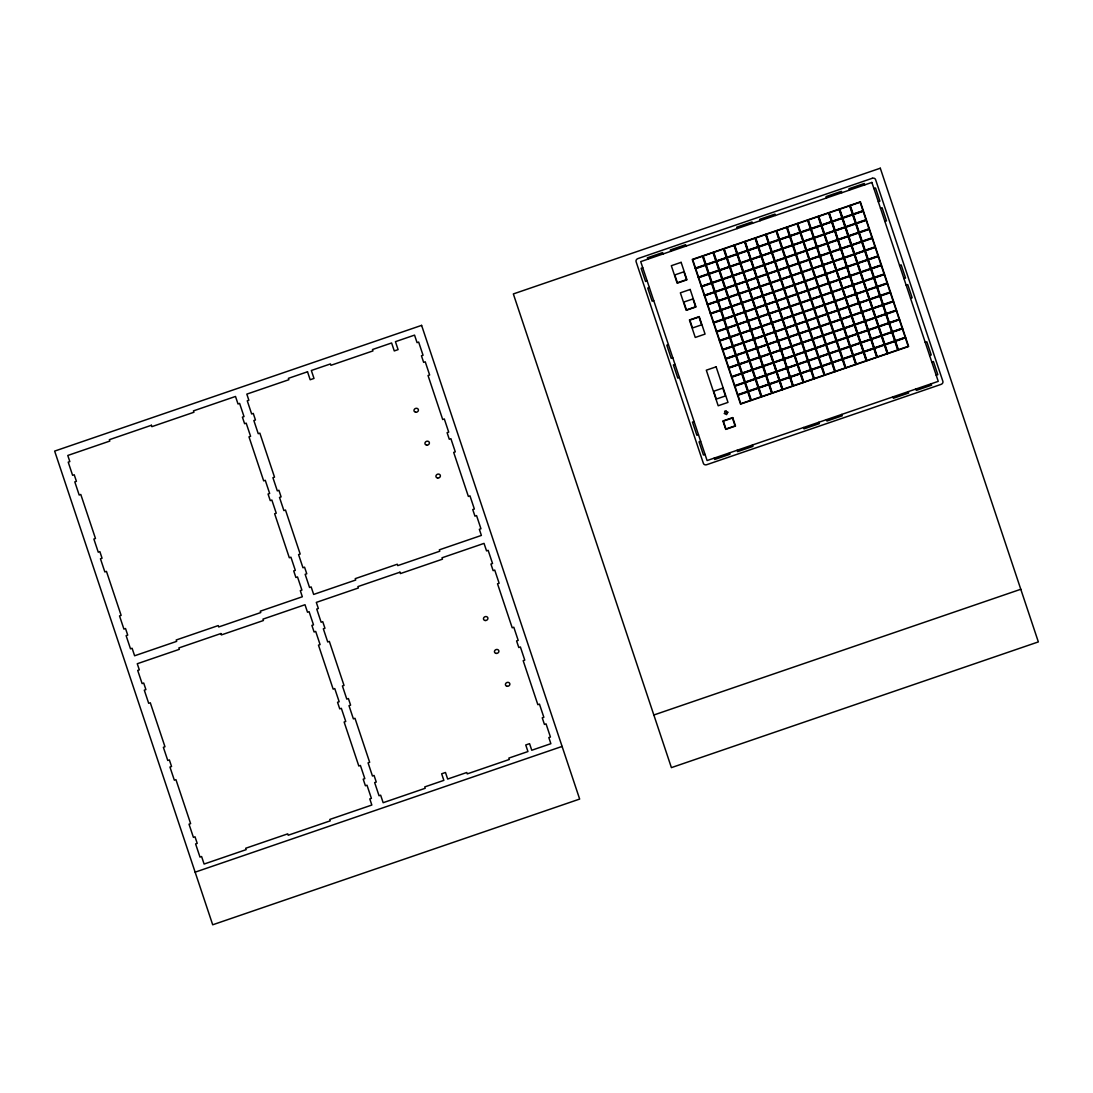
<?xml version="1.0" encoding="UTF-8"?>
<svg xmlns="http://www.w3.org/2000/svg" width="1093" height="1093" viewBox="0 0 1093 1093"><rect width="100%" height="100%" fill="white"/><g stroke="black" fill="none" stroke-linecap="round" stroke-linejoin="round"><path stroke-width="1.5" d="M642.766 267.758L641.154 268.304L645.553 281.461L647.152 280.915M873.908 188.556L875.52 188.01L879.906 201.167L878.307 201.713M695.271 268.468L863.402 210.867M649.351 287.486L647.739 288.046L652.138 301.203L653.737 300.643M880.493 208.285L882.106 207.738L886.491 220.895L884.893 221.455M698.29 277.513L866.421 219.912M701.31 286.557L869.427 228.956M704.329 295.602L872.446 238.001M707.335 304.646L875.466 247.045M710.354 313.691L878.485 256.076M713.374 322.736L881.505 265.121M668.424 344.65L666.812 345.197L671.198 358.354L672.81 357.807M899.566 265.449L901.178 264.902L905.564 278.059L903.966 278.606M716.393 331.766L884.524 274.165M719.413 340.811L887.53 283.21M675.009 364.379L673.397 364.925L677.783 378.096L679.395 377.536M906.152 285.177L907.764 284.631L912.149 297.788L910.551 298.334M722.432 349.856L890.549 292.255M725.438 358.9L893.568 301.299M728.457 367.945L896.588 310.344M731.477 376.989L899.607 319.388M734.496 386.034L902.627 328.433M737.515 395.079L905.646 337.464M694.069 421.543L692.47 422.089L696.856 435.246L698.468 434.7M925.225 342.341L926.837 341.781L931.222 354.952L929.61 355.498M700.654 441.271L699.055 441.818L703.441 454.975L705.053 454.428M931.81 362.07L933.422 361.523L937.808 374.68L936.195 375.227M195.141 872.159L562.103 746.423M653.833 715L1020.794 589.264M864.754 184.867L864.29 183.487L849.001 188.72L849.466 190.114M931.127 383.793L931.591 385.173L916.303 390.42L915.838 389.04M849.876 205.429L898.145 350.115M841.815 192.723L841.364 191.343L826.076 196.59L826.527 197.97M908.201 391.649L908.652 393.029L893.364 398.276L892.899 396.896M839.369 209.023L887.639 353.708M828.863 212.629L877.132 357.315M818.343 216.223L866.626 360.909M807.836 219.83L856.12 364.516M797.33 223.423L845.613 368.109M786.823 227.03L835.107 371.716M775.402 215.485L774.951 214.105L759.662 219.338L760.113 220.718M841.788 414.411L842.238 415.791L826.95 421.024L826.486 419.644M776.317 230.623L824.6 375.309M765.81 234.23L814.08 378.916M752.476 223.341L752.011 221.961L736.723 227.194L737.188 228.574M818.848 422.267L819.313 423.647L804.024 428.88L803.56 427.5M755.304 237.823L803.574 382.509M744.798 241.43L793.067 386.116M734.291 245.023L782.561 389.709M723.771 248.63L772.054 393.316M713.264 252.223L761.548 396.909M702.758 255.83L751.041 400.516M686.062 246.089L685.598 244.709L670.31 249.955L670.774 251.335M752.435 445.015L752.899 446.409L737.611 451.641L737.147 450.261M663.123 253.959L662.659 252.565L647.37 257.811L647.835 259.191M729.496 452.885L729.96 454.264L714.672 459.497L714.207 458.117M727.788 412.211L726.585 414.602L724.208 413.427L725.233 413.086L724.632 411.255L726.148 410.736L726.763 412.553L727.788 412.211M421.597 325.372L54.65 451.095L212.698 924.787L579.659 799.065L421.597 325.372M880.302 168.213L513.341 293.935L671.403 767.628L1038.35 641.905L880.302 168.213M151.408 425.273L109.368 439.687L109.833 441.066L67.78 455.467L69.829 461.588L68.217 462.148L72.603 475.305L74.215 474.758L76.414 481.33L74.802 481.876L79.188 495.033L80.8 494.487L95.474 538.48L93.875 539.04L98.261 552.197L99.873 551.637L102.059 558.222L100.46 558.769L104.846 571.926L106.458 571.379L121.132 615.373L119.533 615.933L123.919 629.09L125.531 628.53L127.717 635.115L126.119 635.661L130.504 648.818L132.116 648.272L134.617 655.773L176.656 641.372L176.205 639.992L218.245 625.579L218.709 626.958L260.749 612.558L260.298 611.178L302.337 596.764L300.302 590.644L301.9 590.097L297.515 576.94L295.902 577.487L293.716 570.915L295.315 570.355L290.929 557.198L289.317 557.758L274.644 513.751L276.242 513.204L271.856 500.048L270.258 500.594L268.058 494.022L269.657 493.462L265.271 480.305L263.673 480.865L248.985 436.858L250.598 436.312L246.198 423.155L244.6 423.701L242.4 417.13L244.012 416.583L239.613 403.413L238.014 403.973L235.501 396.458L193.461 410.872L193.926 412.252L151.872 426.653L151.408 425.273M307.516 371.784L288.402 378.342L288.866 379.722L246.827 394.122L248.862 400.243L247.264 400.803L251.65 413.96L253.262 413.414L255.448 419.985L253.849 420.532L258.235 433.689L259.847 433.142L274.521 477.135L272.922 477.696L277.308 490.853L278.906 490.292L281.106 496.878L279.507 497.424L283.893 510.581L285.492 510.035L300.179 554.028L298.567 554.588L302.966 567.745L304.564 567.185L306.764 573.77L305.152 574.317L309.551 587.474L311.15 586.927L313.664 594.428L355.703 580.028L355.239 578.648L397.292 564.234L397.756 565.614L439.796 551.214L439.331 549.834L481.385 535.42L479.335 529.299L480.947 528.752L476.562 515.595L474.949 516.142L472.75 509.57L474.362 509.01L469.976 495.853L468.364 496.413L453.691 452.406L455.289 451.86L450.903 438.703L449.291 439.249L447.105 432.678L448.704 432.118L444.318 418.961L442.706 419.521L428.032 375.514L429.631 374.967L425.245 361.81L423.633 362.357L421.447 355.785L423.046 355.239L418.66 342.068L417.048 342.628L414.548 335.114L395.434 341.672L398.098 349.623L394.272 350.935L391.608 342.97L372.508 349.528L372.959 350.908L330.919 365.308L330.455 363.928L311.341 370.486L314.005 378.438L310.18 379.749L307.516 371.784M872.282 178.282L637.916 258.59A2.719 2.336 -20.2 0 0 636.085 261.678L703.386 463.364A2.719 2.336 -20.2 0 0 706.693 464.703L941.046 384.394A2.719 2.336 -20.2 0 0 942.876 381.307L875.589 179.621A2.719 2.336 -20.2 0 0 872.282 178.282M871.872 182.435L640.717 261.623L707.089 460.549L938.245 381.361L871.872 182.435M681.13 262.347L671.321 265.708L677.154 283.183L686.964 279.822L681.13 262.347M860.382 201.822L692.252 259.424L740.535 404.123L908.652 346.508L860.382 201.822M702.512 256.254L692.702 259.615L695.517 268.058L705.327 264.697L702.512 256.254M713.019 252.647L703.209 256.008L706.023 264.451L715.833 261.09L713.019 252.647M723.525 249.054L713.715 252.415L716.53 260.858L726.339 257.497L723.525 249.054M734.031 245.447L724.222 248.808L727.05 257.251L736.846 253.89L734.031 245.447M744.538 241.854L734.742 245.215L737.556 253.644L747.366 250.283L744.538 241.854M755.058 238.247L745.248 241.608L748.063 250.051L757.873 246.69L755.058 238.247M765.565 234.653L755.755 238.014L758.569 246.444L768.379 243.083L765.565 234.653M776.071 231.047L766.261 234.408L769.076 242.851L778.885 239.49L776.071 231.047M786.577 227.453L776.768 230.814L779.582 239.244L789.392 235.883L786.577 227.453M797.084 223.846L787.274 227.207L790.089 235.651L799.898 232.29L797.084 223.846M807.59 220.253L797.781 223.614L800.595 232.044L810.405 228.683L807.59 220.253M818.097 216.646L808.287 220.007L811.102 228.451L820.911 225.09L818.097 216.646M828.603 213.053L818.794 216.414L821.622 224.844L831.418 221.483L828.603 213.053M839.11 209.446L829.3 212.807L832.128 221.251L841.938 217.89L839.11 209.446M849.616 205.853L839.82 209.214L842.635 217.644L852.444 214.283L849.616 205.853M860.136 202.246L850.327 205.607L853.141 214.05L862.951 210.689L860.136 202.246M683.89 271.802L674.791 274.93L677.4 282.773L686.513 279.644L683.89 271.802M705.531 265.298L695.722 268.659L698.536 277.089L708.346 273.728L705.531 265.298M716.038 261.692L706.228 265.053L709.043 273.496L718.852 270.135L716.038 261.692M726.544 258.098L716.735 261.459L719.549 269.889L729.359 266.528L726.544 258.098M737.051 254.491L727.241 257.852L730.056 266.296L739.865 262.935L737.051 254.491M747.557 250.898L737.748 254.259L740.576 262.689L750.372 259.328L747.557 250.898M758.064 247.291L748.254 250.652L751.082 259.096L760.892 255.735L758.064 247.291M768.57 243.698L758.774 247.059L761.589 255.489L771.398 252.128L768.57 243.698M779.09 240.091L769.281 243.452L772.095 251.896L781.905 248.535L779.09 240.091M789.597 236.484L779.787 239.845L782.602 248.289L792.411 244.928L789.597 236.484M800.103 232.891L790.294 236.252L793.108 244.695L802.918 241.334L800.103 232.891M810.61 229.284L800.8 232.645L803.615 241.088L813.424 237.727L810.61 229.284M821.116 225.691L811.307 229.052L814.121 237.495L823.931 234.134L821.116 225.691M831.623 222.084L821.813 225.445L824.628 233.888L834.437 230.527L831.623 222.084M842.129 218.491L832.32 221.852L835.134 230.295L844.944 226.934L842.129 218.491M852.636 214.884L842.826 218.245L845.654 226.688L855.45 223.327L852.636 214.884M863.142 211.291L853.346 214.652L856.161 223.095L865.97 219.734L863.142 211.291M708.551 274.329L698.741 277.69L701.556 286.134L711.365 282.773L708.551 274.329M719.057 270.736L709.248 274.097L712.062 282.541L721.872 279.18L719.057 270.736M729.564 267.129L719.754 270.49L722.569 278.934L732.378 275.573L729.564 267.129M740.07 263.536L730.261 266.897L733.075 275.34L742.885 271.979L740.07 263.536M750.577 259.929L740.767 263.29L743.582 271.733L753.391 268.372L750.577 259.929M761.083 256.336L751.274 259.697L754.088 268.14L763.898 264.779L761.083 256.336M771.59 252.729L761.78 256.09L764.608 264.533L774.404 261.172L771.59 252.729M782.096 249.136L772.3 252.497L775.115 260.94L784.924 257.579L782.096 249.136M792.616 245.529L782.807 248.89L785.621 257.333L795.431 253.972L792.616 245.529M803.123 241.936L793.313 245.297L796.128 253.74L805.937 250.379L803.123 241.936M813.629 238.329L803.82 241.69L806.634 250.133L816.444 246.772L813.629 238.329M824.136 234.735L814.326 238.096L817.14 246.54L826.95 243.179L824.136 234.735M834.642 231.129L824.832 234.489L827.647 242.933L837.457 239.572L834.642 231.129M845.149 227.535L835.339 230.896L838.153 239.34L847.963 235.979L845.149 227.535M855.655 223.928L845.845 227.289L848.66 235.733L858.47 232.372L855.655 223.928M866.162 220.335L856.352 223.696L859.18 232.14L868.976 228.779L866.162 220.335M690.175 289.467L680.365 292.828L686.199 310.316L696.009 306.955L690.175 289.467M711.57 283.374L701.761 286.735L704.575 295.178L714.385 291.817L711.57 283.374M722.077 279.781L712.267 283.142L715.082 291.585L724.891 288.224L722.077 279.781M732.583 276.174L722.774 279.535L725.588 287.978L735.398 284.617L732.583 276.174M743.09 272.581L733.28 275.942L736.095 284.385L745.904 281.024L743.09 272.581M753.596 268.974L743.786 272.335L746.601 280.778L756.411 277.417L753.596 268.974M764.103 265.38L754.293 268.741L757.107 277.185L766.917 273.824L764.103 265.38M774.609 261.774L764.799 265.134L767.614 273.578L777.424 270.217L774.609 261.774M785.116 258.18L775.306 261.541L778.134 269.985L787.93 266.624L785.116 258.18M795.622 254.573L785.812 257.934L788.64 266.378L798.45 263.017L795.622 254.573M806.128 250.98L796.332 254.341L799.147 262.785L808.957 259.424L806.128 250.98M816.649 247.373L806.839 250.734L809.653 259.178L819.463 255.817L816.649 247.373M827.155 243.78L817.345 247.141L820.16 255.571L829.97 252.223L827.155 243.78M837.662 240.173L827.852 243.534L830.666 251.977L840.476 248.617L837.662 240.173M848.168 236.58L838.358 239.941L841.173 248.371L850.982 245.01L848.168 236.58M858.674 232.973L848.865 236.334L851.679 244.777L861.489 241.416L858.674 232.973M869.181 229.38L859.371 232.741L862.186 241.17L871.995 237.809L869.181 229.38M692.948 298.935L683.835 302.051L686.459 309.893L695.558 306.778L692.948 298.935M714.576 292.418L704.78 295.779L707.595 304.223L717.404 300.862L714.576 292.418M725.096 288.825L715.287 292.186L718.101 300.63L727.911 297.269L725.096 288.825M735.603 285.218L725.793 288.579L728.607 297.023L738.417 293.662L735.603 285.218M746.109 281.625L736.299 284.986L739.114 293.416L748.924 290.069L746.109 281.625M756.616 278.018L746.806 281.379L749.62 289.823L759.43 286.462L756.616 278.018M767.122 274.425L757.312 277.786L760.127 286.216L769.937 282.855L767.122 274.425M777.629 270.818L767.819 274.179L770.633 282.622L780.443 279.262L777.629 270.818M788.135 267.225L778.325 270.586L781.14 279.016L790.949 275.655L788.135 267.225M798.641 263.618L788.832 266.979L791.646 275.422L801.456 272.061L798.641 263.618M809.148 260.025L799.338 263.386L802.166 271.815L811.962 268.454L809.148 260.025M819.654 256.418L809.858 259.779L812.673 268.222L822.482 264.861L819.654 256.418M830.174 252.825L820.365 256.186L823.179 264.615L832.989 261.254L830.174 252.825M840.681 249.218L830.871 252.579L833.686 261.022L843.495 257.661L840.681 249.218M851.187 245.624L841.378 248.985L844.192 257.415L854.002 254.054L851.187 245.624M861.694 242.018L851.884 245.378L854.699 253.822L864.508 250.461L861.694 242.018M872.2 238.424L862.391 241.772L865.205 250.215L875.015 246.854L872.2 238.424M717.595 301.463L707.786 304.824L710.6 313.267L720.41 309.906L717.595 301.463M728.102 297.87L718.292 301.231L721.12 309.661L730.93 306.3L728.102 297.87M738.608 294.263L728.812 297.624L731.627 306.067L741.437 302.706L738.608 294.263M749.129 290.67L739.319 294.031L742.133 302.46L751.943 299.099L749.129 290.67M759.635 287.063L749.825 290.424L752.64 298.867L762.449 295.506L759.635 287.063M770.141 283.47L760.332 286.831L763.146 295.26L772.956 291.899L770.141 283.47M780.648 279.863L770.838 283.224L773.653 291.667L783.462 288.306L780.648 279.863M791.154 276.269L781.345 279.617L784.159 288.06L793.969 284.699L791.154 276.269M801.661 272.663L791.851 276.023L794.666 284.467L804.475 281.106L801.661 272.663M812.167 269.056L802.358 272.417L805.172 280.86L814.982 277.499L812.167 269.056M822.674 265.462L812.864 268.823L815.692 277.267L825.488 273.906L822.674 265.462M833.18 261.855L823.371 265.216L826.199 273.66L836.008 270.299L833.18 261.855M843.687 258.262L833.891 261.623L836.705 270.067L846.515 266.706L843.687 258.262M854.207 254.655L844.397 258.016L847.212 266.46L857.021 263.099L854.207 254.655M864.713 251.062L854.904 254.423L857.718 262.866L867.528 259.506L864.713 251.062M875.22 247.455L865.41 250.816L868.225 259.26L878.034 255.899L875.22 247.455M699.233 316.601L689.423 319.962L695.257 337.45L705.067 334.089L699.233 316.601M698.987 317.025L689.874 320.14L692.484 327.982L701.597 324.853L698.987 317.025M720.615 310.508L710.805 313.869L713.62 322.312L723.429 318.951L720.615 310.508M731.121 306.901L721.312 310.262L724.126 318.705L733.936 315.344L731.121 306.901M741.628 303.308L731.818 306.668L734.646 315.112L744.442 311.751L741.628 303.308M752.134 299.701L742.338 303.062L745.153 311.505L754.962 308.144L752.134 299.701M762.654 296.107L752.845 299.468L755.659 307.912L765.469 304.551L762.654 296.107M773.161 292.5L763.351 295.861L766.166 304.305L775.975 300.944L773.161 292.5M783.667 288.907L773.858 292.268L776.672 300.712L786.482 297.351L783.667 288.907M794.174 285.3L784.364 288.661L787.179 297.105L796.988 293.744L794.174 285.3M804.68 281.707L794.871 285.068L797.685 293.511L807.495 290.151L804.68 281.707M815.187 278.1L805.377 281.461L808.192 289.905L818.001 286.544L815.187 278.1M825.693 274.507L815.884 277.868L818.698 286.311L828.508 282.95L825.693 274.507M836.2 270.9L826.39 274.261L829.204 282.704L839.014 279.343L836.2 270.9M846.706 267.307L836.896 270.668L839.725 279.111L849.521 275.75L846.706 267.307M857.213 263.7L847.417 267.061L850.231 275.504L860.041 272.143L857.213 263.7M867.733 260.107L857.923 263.468L860.737 271.911L870.547 268.55L867.733 260.107M878.239 256.5L868.429 259.861L871.244 268.304L881.054 264.943L878.239 256.5M723.634 319.552L713.825 322.913L716.639 331.357L726.449 327.996L723.634 319.552M734.141 315.945L724.331 319.306L727.146 327.75L736.955 324.389L734.141 315.945M744.647 312.352L734.838 315.713L737.652 324.156L747.462 320.796L744.647 312.352M755.154 308.745L745.344 312.106L748.159 320.55L757.968 317.189L755.154 308.745M765.66 305.152L755.85 308.513L758.679 316.956L768.488 313.595L765.66 305.152M776.167 301.545L766.371 304.906L769.185 313.349L778.995 309.988L776.167 301.545M786.687 297.952L776.877 301.313L779.692 309.756L789.501 306.395L786.687 297.952M797.193 294.345L787.384 297.706L790.198 306.149L800.008 302.788L797.193 294.345M807.7 290.752L797.89 294.113L800.704 302.556L810.514 299.195L807.7 290.752M818.206 287.145L808.396 290.506L811.211 298.949L821.021 295.588L818.206 287.145M828.713 283.552L818.903 286.912L821.717 295.356L831.527 291.995L828.713 283.552M839.219 279.945L829.409 283.306L832.224 291.749L842.034 288.388L839.219 279.945M849.726 276.351L839.916 279.712L842.73 288.142L852.54 284.795L849.726 276.351M860.232 272.744L850.422 276.105L853.25 284.549L863.046 281.188L860.232 272.744M870.738 269.151L860.929 272.512L863.757 280.942L873.567 277.581L870.738 269.151M881.245 265.544L871.449 268.905L874.263 277.349L884.073 273.988L881.245 265.544M726.654 328.597L716.844 331.958L719.659 340.401L729.468 337.04L726.654 328.597M737.16 324.99L727.351 328.351L730.165 336.794L739.975 333.433L737.16 324.99M747.667 321.397L737.857 324.758L740.671 333.201L750.481 329.84L747.667 321.397M758.173 317.79L748.363 321.151L751.178 329.594L760.988 326.233L758.173 317.79M768.68 314.197L758.87 317.557L761.684 325.987L771.494 322.64L768.68 314.197M779.186 310.59L769.376 313.951L772.205 322.394L782.001 319.033L779.186 310.59M789.692 306.996L779.896 310.357L782.711 318.787L792.521 315.426L789.692 306.996M800.213 303.389L790.403 306.75L793.217 315.194L803.027 311.833L800.213 303.389M810.719 299.796L800.909 303.157L803.724 311.587L813.534 308.226L810.719 299.796M821.226 296.189L811.416 299.55L814.23 307.994L824.04 304.633L821.226 296.189M831.732 292.596L821.922 295.957L824.737 304.387L834.546 301.026L831.732 292.596M842.238 288.989L832.429 292.35L835.243 300.794L845.053 297.433L842.238 288.989M852.745 285.396L842.935 288.757L845.75 297.187L855.559 293.826L852.745 285.396M863.251 281.789L853.442 285.15L856.256 293.593L866.066 290.232L863.251 281.789M873.758 278.196L863.948 281.557L866.763 289.987L876.572 286.626L873.758 278.196M884.264 274.589L874.455 277.95L877.283 286.393L887.079 283.032L884.264 274.589M729.673 337.641L719.863 341.002L722.678 349.432L732.488 346.071L729.673 337.641M740.18 334.034L730.37 337.395L733.184 345.839L742.994 342.478L740.18 334.034M750.686 330.441L740.876 333.802L743.691 342.232L753.501 338.871L750.686 330.441M761.193 326.834L751.383 330.195L754.197 338.639L764.007 335.278L761.193 326.834M771.699 323.241L761.889 326.602L764.704 335.032L774.513 331.671L771.699 323.241M782.205 319.634L772.396 322.995L775.21 331.439L785.02 328.078L782.205 319.634M792.712 316.041L782.902 319.402L785.717 327.832L795.526 324.471L792.712 316.041M803.218 312.434L793.409 315.795L796.237 324.238L806.047 320.877L803.218 312.434M813.725 308.841L803.929 312.188L806.743 320.632L816.553 317.271L813.725 308.841M824.245 305.234L814.435 308.595L817.25 317.038L827.059 313.677L824.245 305.234M834.751 301.627L824.942 304.988L827.756 313.431L837.566 310.07L834.751 301.627M845.258 298.034L835.448 301.395L838.263 309.838L848.072 306.477L845.258 298.034M855.764 294.427L845.955 297.788L848.769 306.231L858.579 302.87L855.764 294.427M866.271 290.834L856.461 294.195L859.276 302.638L869.085 299.277L866.271 290.834M876.777 287.227L866.968 290.588L869.782 299.031L879.592 295.67L876.777 287.227M887.284 283.633L877.474 286.994L880.289 295.438L890.098 292.077L887.284 283.633M732.679 346.686L722.883 350.033L725.697 358.477L735.507 355.116L732.679 346.686M743.199 343.079L733.389 346.44L736.204 354.883L746.013 351.522L743.199 343.079M753.705 339.472L743.896 342.833L746.71 351.277L756.52 347.916L753.705 339.472M764.212 335.879L754.402 339.24L757.217 347.683L767.026 344.322L764.212 335.879M774.718 332.272L764.909 335.633L767.723 344.076L777.533 340.715L774.718 332.272M785.225 328.679L775.415 332.04L778.23 340.483L788.039 337.122L785.225 328.679M795.731 325.072L785.922 328.433L788.736 336.876L798.546 333.515L795.731 325.072M806.238 321.479L796.428 324.84L799.243 333.283L809.052 329.922L806.238 321.479M816.744 317.872L806.935 321.233L809.763 329.676L819.559 326.315L816.744 317.872M827.251 314.278L817.455 317.639L820.269 326.083L830.079 322.722L827.251 314.278M837.771 310.672L827.961 314.033L830.776 322.476L840.585 319.115L837.771 310.672M848.277 307.078L838.468 310.439L841.282 318.883L851.092 315.522L848.277 307.078M858.784 303.471L848.974 306.832L851.789 315.276L861.598 311.915L858.784 303.471M869.29 299.878L859.481 303.239L862.295 311.683L872.105 308.322L869.29 299.878M879.797 296.271L869.987 299.632L872.801 308.076L882.611 304.715L879.797 296.271M890.303 292.678L880.493 296.039L883.308 304.482L893.118 301.122L890.303 292.678M735.698 355.717L725.889 359.078L728.717 367.521L738.513 364.16L735.698 355.717M746.205 352.124L736.409 355.485L739.223 363.928L749.033 360.567L746.205 352.124M756.725 348.517L746.915 351.878L749.73 360.321L759.539 356.96L756.725 348.517M767.231 344.923L757.422 348.284L760.236 356.728L770.046 353.367L767.231 344.923M777.738 341.317L767.928 344.678L770.743 353.121L780.552 349.76L777.738 341.317M788.244 337.723L778.435 341.084L781.249 349.528L791.059 346.167L788.244 337.723M798.751 334.116L788.941 337.477L791.756 345.921L801.565 342.56L798.751 334.116M809.257 330.523L799.448 333.884L802.262 342.328L812.072 338.967L809.257 330.523M819.764 326.916L809.954 330.277L812.768 338.721L822.578 335.36L819.764 326.916M830.27 323.323L820.46 326.684L823.275 335.127L833.085 331.766L830.27 323.323M840.777 319.716L830.967 323.077L833.795 331.521L843.605 328.16L840.777 319.716M851.283 316.123L841.487 319.484L844.302 327.927L854.111 324.566L851.283 316.123M861.803 312.516L851.994 315.877L854.808 324.32L864.618 320.959L861.803 312.516M872.31 308.923L862.5 312.284L865.314 320.714L875.124 317.366L872.31 308.923M882.816 305.316L873.006 308.677L875.821 317.12L885.631 313.759L882.816 305.316M893.323 301.723L883.513 305.084L886.327 313.513L896.137 310.152L893.323 301.723M716.12 366.838L706.31 370.185L718.183 405.763L727.993 402.402L716.12 366.838M738.718 364.761L728.908 368.122L731.723 376.566L741.532 373.205L738.718 364.761M749.224 361.168L739.415 364.529L742.243 372.973L752.039 369.612L749.224 361.168M759.731 357.561L749.921 360.922L752.749 369.366L762.559 366.005L759.731 357.561M770.237 353.968L760.441 357.329L763.256 365.772L773.065 362.411L770.237 353.968M780.757 350.361L770.948 353.722L773.762 362.166L783.572 358.805L780.757 350.361M791.264 346.768L781.454 350.129L784.268 358.559L794.078 355.211L791.264 346.768M801.77 343.161L791.96 346.522L794.775 354.965L804.585 351.604L801.77 343.161M812.277 339.568L802.467 342.929L805.281 351.359L815.091 347.998L812.277 339.568M822.783 335.961L812.973 339.322L815.788 347.765L825.598 344.404L822.783 335.961M833.29 332.368L823.48 335.729L826.294 344.158L836.104 340.797L833.29 332.368M843.796 328.761L833.986 332.122L836.801 340.565L846.61 337.204L843.796 328.761M854.302 325.168L844.493 328.528L847.321 336.958L857.117 333.597L854.302 325.168M864.809 321.561L855.013 324.922L857.827 333.365L867.637 330.004L864.809 321.561M875.329 317.967L865.519 321.328L868.334 329.758L878.144 326.397L875.329 317.967M885.836 314.36L876.026 317.721L878.84 326.165L888.65 322.804L885.836 314.36M896.342 310.767L886.532 314.128L889.347 322.558L899.156 319.197L896.342 310.767M741.737 373.806L731.927 377.167L734.742 385.61L744.552 382.249L741.737 373.806M752.244 370.213L742.434 373.574L745.248 382.004L755.058 378.643L752.244 370.213M762.75 366.606L752.94 369.967L755.755 378.41L765.565 375.049L762.75 366.606M773.257 363.013L763.447 366.374L766.275 374.803L776.071 371.442L773.257 363.013M783.763 359.406L773.967 362.767L776.781 371.21L786.591 367.849L783.763 359.406M794.283 355.812L784.473 359.173L787.288 367.603L797.098 364.242L794.283 355.812M804.79 352.206L794.98 355.567L797.794 364.01L807.604 360.649L804.79 352.206M815.296 348.612L805.486 351.973L808.301 360.403L818.11 357.042L815.296 348.612M825.802 345.005L815.993 348.366L818.807 356.81L828.617 353.449L825.802 345.005M836.309 341.412L826.499 344.76L829.314 353.203L839.123 349.842L836.309 341.412M846.815 337.805L837.006 341.166L839.82 349.61L849.63 346.249L846.815 337.805M857.322 334.198L847.512 337.559L850.327 346.003L860.136 342.642L857.322 334.198M867.828 330.605L858.019 333.966L860.833 342.41L870.643 339.049L867.828 330.605M878.335 326.998L868.525 330.359L871.353 338.803L881.163 335.442L878.335 326.998M888.841 323.405L879.045 326.766L881.86 335.209L891.669 331.848L888.841 323.405M899.361 319.798L889.552 323.159L892.366 331.603L902.176 328.242L899.361 319.798M722.828 388.111L713.715 391.239L716.339 399.068L725.438 395.953L722.828 388.111M744.757 382.851L734.947 386.212L737.761 394.655L747.571 391.294L744.757 382.851M755.263 379.257L745.453 382.605L748.268 391.048L758.077 387.687L755.263 379.257M765.769 375.65L755.96 379.011L758.774 387.455L768.584 384.094L765.769 375.65M776.276 372.044L766.466 375.405L769.281 383.848L779.09 380.487L776.276 372.044M786.782 368.45L776.973 371.811L779.801 380.255L789.597 376.894L786.782 368.45M797.289 364.843L787.479 368.204L790.307 376.648L800.117 373.287L797.289 364.843M807.795 361.25L797.999 364.611L800.814 373.055L810.623 369.694L807.795 361.25M818.315 357.643L808.506 361.004L811.32 369.448L821.13 366.087L818.315 357.643M828.822 354.05L819.012 357.411L821.827 365.854L831.636 362.493L828.822 354.05M839.328 350.443L829.519 353.804L832.333 362.248L842.143 358.887L839.328 350.443M849.835 346.85L840.025 350.211L842.84 358.654L852.649 355.293L849.835 346.85M860.341 343.243L850.532 346.604L853.346 355.047L863.156 351.686L860.341 343.243M870.848 339.65L861.038 343.011L863.853 351.454L873.662 348.093L870.848 339.65M881.354 336.043L871.545 339.404L874.359 347.847L884.169 344.486L881.354 336.043M891.861 332.45L882.051 335.811L884.879 344.254L894.675 340.893L891.861 332.45M902.367 328.843L892.571 332.204L895.386 340.647L905.195 337.286L902.367 328.843M747.776 391.895L737.966 395.256L740.781 403.7L750.59 400.339L747.776 391.895M758.282 388.288L748.473 391.649L751.287 400.093L761.097 396.732L758.282 388.288M768.789 384.695L758.979 388.056L761.794 396.499L771.603 393.138L768.789 384.695M779.295 381.088L769.486 384.449L772.3 392.893L782.11 389.532L779.295 381.088M789.802 377.495L779.992 380.856L782.807 389.299L792.616 385.938L789.802 377.495M800.308 373.888L790.499 377.249L793.313 385.692L803.123 382.331L800.308 373.888M810.815 370.295L801.005 373.656L803.833 382.099L813.629 378.738L810.815 370.295M821.321 366.688L811.525 370.049L814.34 378.492L824.149 375.131L821.321 366.688M831.841 363.095L822.032 366.456L824.846 374.899L834.656 371.538L831.841 363.095M842.348 359.488L832.538 362.849L835.353 371.292L845.162 367.931L842.348 359.488M852.854 355.894L843.045 359.255L845.859 367.699L855.669 364.338L852.854 355.894M863.361 352.288L853.551 355.649L856.365 364.092L866.175 360.731L863.361 352.288M873.867 348.694L864.057 352.055L866.872 360.499L876.682 357.138L873.867 348.694M884.374 345.087L874.564 348.448L877.378 356.892L887.188 353.531L884.374 345.087M894.88 341.494L885.07 344.855L887.885 353.285L897.695 349.938L894.88 341.494M905.387 337.887L895.577 341.248L898.391 349.692L908.201 346.331L905.387 337.887M732.706 417.594L722.897 420.955L725.725 429.399L735.521 426.038L732.706 417.594M732.46 418.018L723.347 421.133L725.971 428.975L735.07 425.846L732.46 418.018M220.909 633.544L178.856 647.944L179.32 649.338L137.267 663.738L139.317 669.859L137.704 670.419L142.104 683.576L143.702 683.016L145.902 689.601L144.29 690.148L148.689 703.305L150.287 702.758L164.975 746.751L163.363 747.298L167.762 760.468L169.36 759.908L171.56 766.494L169.948 767.04L174.347 780.197L175.946 779.651L190.633 823.644L189.021 824.19L193.406 837.347L195.019 836.801L197.218 843.386L195.606 843.933L199.992 857.09L201.604 856.543L204.104 864.044L246.157 849.644L245.693 848.264L287.746 833.85L288.197 835.23L330.25 820.829L329.785 819.449L371.839 805.035L369.789 798.915L371.401 798.368L367.002 785.211L365.404 785.758L363.204 779.172L364.816 778.626L360.417 765.469L358.818 766.015L344.131 722.022L345.743 721.476L341.344 708.319L339.745 708.865L337.546 702.28L339.158 701.733L334.759 688.576L333.16 689.123L318.473 645.13L320.085 644.583L315.699 631.426L314.087 631.973L311.888 625.401L313.5 624.841L309.1 611.684L307.502 612.23L305.002 604.73L262.948 619.144L263.413 620.523L221.36 634.924L220.909 633.544M399.942 572.199L357.903 586.599L358.367 587.993L316.314 602.393L318.364 608.514L316.751 609.061L321.137 622.231L322.749 621.671L324.949 628.256L323.337 628.803L327.722 641.96L329.335 641.413L344.008 685.407L342.41 685.953L346.795 699.11L348.407 698.564L350.593 705.149L348.995 705.695L353.381 718.852L354.993 718.306L369.666 762.299L368.068 762.846L372.453 776.003L374.066 775.456L376.252 782.041L374.653 782.588L379.039 795.745L380.651 795.198L383.151 802.699L425.191 788.299L424.74 786.919L443.854 780.361L441.654 773.789L445.479 772.478L447.665 779.049L466.779 772.505L467.244 773.885L509.283 759.485L508.832 758.105L527.946 751.547L525.747 744.975L529.572 743.664L531.758 750.249L550.872 743.691L548.836 737.57L550.435 737.024L546.049 723.867L544.437 724.413L542.251 717.828L543.849 717.281L539.464 704.124L537.852 704.671L523.178 660.678L524.777 660.131L520.391 646.974L518.792 647.521L516.593 640.935L518.191 640.389L513.806 627.232L512.207 627.778L497.52 583.785L499.132 583.238L494.733 570.081L493.134 570.628L490.935 564.056L492.547 563.496L488.147 550.339L486.549 550.886L484.035 543.385L441.996 557.799L442.46 559.179L400.407 573.579L399.942 572.199M507.097 686.295A2.268 1.954 -20.2 0 0 509.789 683.59A2.268 1.954 -20.2 0 0 506.032 683.098A2.268 1.954 -20.2 0 0 507.097 686.295M496.126 653.409A2.268 1.954 -20.2 0 0 498.818 650.704A2.268 1.954 -20.2 0 0 495.061 650.198A2.268 1.954 -20.2 0 0 496.126 653.409M485.155 620.51A2.268 1.954 -20.2 0 0 487.833 617.805A2.268 1.954 -20.2 0 0 484.076 617.299A2.268 1.954 -20.2 0 0 485.155 620.51M415.654 412.239A2.268 1.954 -20.2 0 0 418.346 409.533A2.268 1.954 -20.2 0 0 414.589 409.042A2.268 1.954 -20.2 0 0 415.654 412.239M426.639 445.138A2.268 1.954 -20.2 0 0 429.317 442.433A2.268 1.954 -20.2 0 0 425.56 441.927A2.268 1.954 -20.2 0 0 426.639 445.138M437.61 478.037A2.268 1.954 -20.2 0 0 440.301 475.318A2.268 1.954 -20.2 0 0 436.544 474.827A2.268 1.954 -20.2 0 0 437.61 478.037"/></g></svg>
